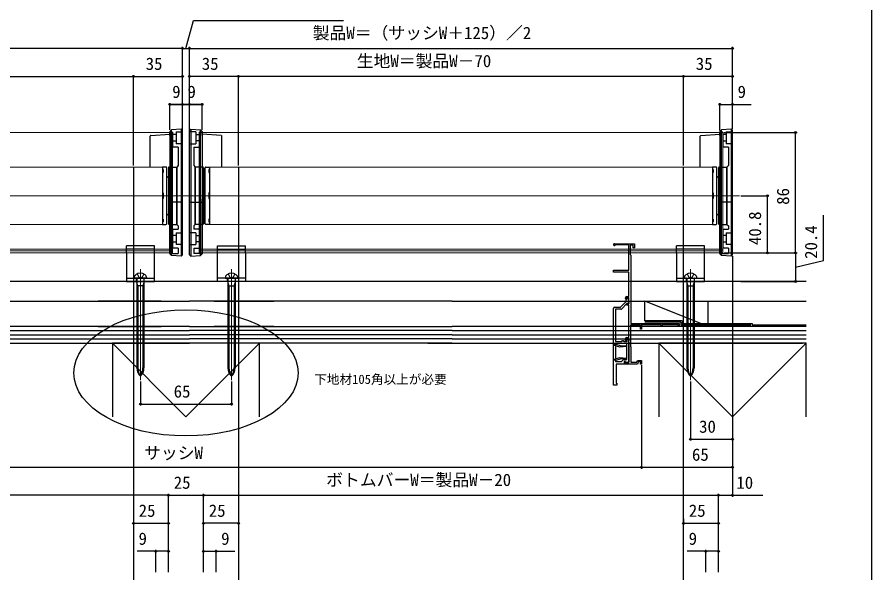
# Model space of a CAD drawing. Units: millimetres on the paper. Extents: x -525 to 525, y -784 to 780.
# Drawn here: x -85 to 525, y -298 to 99 of the extents above; entities that cross this region are included whole.
import ezdxf
from ezdxf.enums import TextEntityAlignment as Align

# ---------------------------------------------------------------- set-up
doc = ezdxf.new("R2010")
doc.units = ezdxf.units.MM
for name, color, linetype in [('0-4_YKK_11E', 7, 'Continuous'), ('0-6_YKK_13', 4, 'Continuous'), ('0-8_YKK_D', 6, 'Continuous'), ('0-9_YKK_ZWAK', 7, 'Continuous'), ('0-A_YSS_K', 3, 'Continuous')]:
    doc.layers.add(name, color=color, linetype=linetype)
doc.layers.add('0-5_YKK_12', color=2, linetype='Continuous', lineweight=18)
doc.styles.add('ＭＳ ゴシック', font='')
doc.styles.get('ＭＳ ゴシック').set_extended_font_data('MS Gothic')

msp = doc.modelspace()

# ---------------------------------------------------------------- linework, layer by layer
at = {"layer": '0-4_YKK_11E'}
msp.add_line((340.577, -135.403), (340.577, -109.403), dxfattribs=at)
for points in [[(350.077, -100.803), (351.577, -100.803), (351.577, -83.503), (340.577, -83.503), (340.577, -82.203), (351.577, -82.203), (351.577, -64.103), (342.143, -64.103), (341.884, -64.253)], [(341.277, -63.203), (355.577, -63.203), (355.577, -66.203), (354.777, -66.203), (354.777, -64.303), (352.577, -64.303), (352.577, -71.003), (352.777, -71.203), (352.977, -71.403)], [(352.977, -71.403), (352.977, -120.203), (387.577, -120.203), (387.577, -122.203), (386.877, -122.203), (386.877, -121.103), (375.277, -121.103), (375.277, -122.203), (374.577, -122.203), (374.577, -121.103), (361.477, -121.103), (360.877, -120.756), (360.577, -120.929), (360.577, -124.203), (359.777, -124.203), (359.777, -121.303), (352.777, -121.303), (352.777, -136.703), (352.977, -136.903), (352.977, -147.803), (357.336, -147.803), (357.809, -146.503), (360.577, -146.503), (360.577, -149.203), (359.777, -149.203), (359.777, -147.303), (358.369, -147.303), (357.677, -149.203), (355.736, -149.203), (355.552, -149.083), (355.002, -149.083), (354.819, -149.203), (348.477, -149.203), (348.477, -147.403), (349.177, -147.403), (349.177, -148.303), (351.577, -148.303), (351.577, -131.003), (349.977, -131.003), (349.977, -132.403)], [(341.577, -108.403), (345.677, -108.403), (349.577, -104.503), (349.577, -103.388), (350.377, -102.003), (351.077, -102.003), (351.077, -102.841), (351.635, -106.003), (350.199, -106.003), (346.592, -109.61)], [(350.177, -130.203), (351.577, -130.203), (351.577, -107.103), (350.077, -107.103), (350.077, -106.303), (351.577, -106.303), (351.577, -101.603), (349.877, -101.603), (349.877, -102.203), (349.377, -102.703), (349.077, -102.403), (349.077, -101.803)], [(345.884, -109.903), (342.077, -109.903), (342.077, -132.903), (346.577, -132.903), (347.077, -132.403), (347.577, -132.403), (348.077, -132.903), (350.377, -132.903), (350.377, -131.403), (351.577, -131.403), (351.577, -132.603), (351.247, -132.932), (351.577, -133.403), (351.577, -147.462), (349.541, -148.203), (349.177, -147.203), (348.177, -147.203), (348.177, -149.203), (342.577, -149.203), (342.577, -162.703), (343.077, -162.703), (343.077, -164.203), (340.577, -164.203), (340.577, -146.103), (341.977, -146.103), (341.977, -147.203), (346.377, -147.203), (347.777, -145.803), (350.077, -145.803), (350.077, -134.403), (341.977, -134.403), (341.977, -135.403), (340.577, -135.403)], [(349.977, -132.403), (349.177, -132.403), (349.177, -131.203)]]:
    msp.add_lwpolyline(points, dxfattribs=at)
msp.add_lwpolyline([(340.571, -145.903), (340.571, -135.603), (341.271, -135.603), (341.805, -135.911), (342.055, -135.722), (341.948, -135.303), (342.225, -135.03), (346.042, -136.053), (349.859, -136.053), (349.884, -136.626), (345.107, -137.044), (342.789, -136.423), (342.071, -136.838), (342.071, -144.668), (342.789, -145.082), (345.107, -144.461), (349.884, -144.879), (349.859, -145.453), (346.042, -145.453), (342.225, -146.475), (341.948, -146.202), (342.055, -145.783), (341.805, -145.594), (341.271, -145.903)], close=True, dxfattribs=at)
for centre, radius, start, end in [((341.277, -63.903), 0.7, 90.00001, 330), ((350.077, -101.803), 1, 90.00001, 179.99999), ((341.577, -109.403), 1, 90.00001, 179.99999), ((345.884, -108.903), 1, 269.99998, 314.99997), ((350.177, -131.203), 1, 90.00001, 179.99999)]:
    msp.add_arc(centre, radius, start, end, dxfattribs=at)
at = {"layer": '0-5_YKK_12'}
for p, q in [((-347.422, 16.2), (26.078, 16.2)), ((26.078, 16.2), (26.078, -69.8)), ((45.077, 16.2), (45.077, -69.8)), ((418.577, 16.2), (45.077, 16.2)), ((418.577, 16.2), (418.577, -69.8)), ((-340.172, -8.5), (18.828, -8.5)), ((18.828, -8.5), (18.828, -49.5)), ((52.327, -8.5), (52.327, -49.5)), ((411.327, -8.5), (52.327, -8.5)), ((411.327, -8.5), (411.327, -49.5)), ((40.578, -29), (-359.422, -29)), ((30.577, -29), (430.577, -29)), ((-340.172, -49.5), (18.828, -49.5)), ((411.327, -49.5), (52.327, -49.5)), ((-347.422, -67.2), (26.078, -67.2)), ((-347.422, -68.4), (26.078, -68.4)), ((-347.422, -69.8), (26.078, -69.8)), ((418.577, -67.2), (45.077, -67.2)), ((418.577, -68.4), (45.077, -68.4)), ((418.577, -69.8), (45.077, -69.8)), ((3.078, -81.487), (3.078, -160.609)), ((68.077, -81.487), (68.077, -160.609)), ((395.577, -81.487), (395.577, -160.609))]:
    msp.add_line(p, q, dxfattribs=at)
at = {"layer": '0-6_YKK_13'}
for p, q in [((32.08, 18.439), (25.143, 18.015)), ((32.08, 18.439), (32.08, -72.039)), ((33.078, 17.556), (32.08, 18.439)), ((38.077, 17.556), (39.075, 18.439)), ((39.075, 18.439), (39.075, -72.039)), ((39.075, 18.439), (46.012, 18.015)), ((424.579, 18.439), (417.642, 18.015)), ((424.579, 18.439), (424.579, -72.039)), ((425.577, 17.556), (424.579, 18.439)), ((10.078, -8.5), (10.078, 13.544)), ((10.491, 13.974), (24.078, 14.927)), ((25.143, 18.015), (24.078, 16.95)), ((24.078, 16.95), (24.078, -70.55)), ((26.078, 16.5), (24.078, 16.5)), ((24.078, 14.05), (24.078, 16.5)), ((25.143, -71.615), (25.143, 18.015)), ((26.078, 16.5), (26.078, 5.65)), ((28.578, 14.65), (26.078, 14.65)), ((28.578, 16.65), (33.078, 16.65)), ((28.578, 16.65), (28.578, 8.15)), ((33.078, -71.156), (33.078, 17.556)), ((38.077, -71.156), (38.077, 17.556)), ((42.577, 16.65), (38.077, 16.65)), ((42.577, 16.65), (42.577, 8.15)), ((42.577, 14.65), (45.077, 14.65)), ((45.077, 16.5), (47.077, 16.5)), ((45.077, 16.5), (45.077, 5.65)), ((46.012, -71.615), (46.012, 18.015)), ((46.012, 18.015), (47.077, 16.95)), ((47.077, 16.95), (47.077, -70.55)), ((47.077, 14.05), (47.077, 16.5)), ((60.664, 13.974), (47.077, 14.927)), ((61.077, -8.5), (61.077, 13.544)), ((402.577, -8.5), (402.577, 13.544)), ((402.99, 13.974), (416.577, 14.927)), ((417.642, 18.015), (416.577, 16.95)), ((416.577, 16.95), (416.577, -70.55)), ((418.577, 16.5), (416.577, 16.5)), ((416.577, 14.05), (416.577, 16.5)), ((417.642, -71.615), (417.642, 18.015)), ((418.577, 16.5), (418.577, 5.65)), ((421.077, 14.65), (418.577, 14.65)), ((421.077, 16.65), (425.577, 16.65)), ((421.077, 16.65), (421.077, 8.15)), ((425.577, -71.156), (425.577, 17.556)), ((26.078, 10.15), (28.578, 10.15)), ((33.078, 8.15), (28.578, 8.15)), ((38.077, 8.15), (42.577, 8.15)), ((45.077, 10.15), (42.577, 10.15)), ((418.577, 10.15), (421.077, 10.15)), ((425.577, 8.15), (421.077, 8.15)), ((30.078, 5.65), (26.078, 5.65)), ((41.077, 5.65), (45.077, 5.65)), ((422.577, 5.65), (418.577, 5.65)), ((-1.922, -8.5), (-1.912, -310.929)), ((21.828, -49), (21.828, -9)), ((23.078, -9), (23.078, -49)), ((23.578, -8.5), (29.078, -8.5)), ((29.078, -49.5), (29.078, -8.5)), ((42.077, -49.5), (42.077, -8.5)), ((47.577, -8.5), (42.077, -8.5)), ((48.077, -9), (48.077, -49)), ((49.327, -49), (49.327, -9)), ((73.077, -8.5), (73.088, -310.929)), ((390.587, -296.93), (390.577, -8.5)), ((390.588, -310.966), (390.577, -8.536)), ((414.327, -49), (414.327, -9)), ((415.577, -9), (415.577, -49)), ((416.077, -8.5), (421.577, -8.5)), ((421.577, -49.5), (421.577, -8.5)), ((19.328, -12.331), (18.828, -12.331)), ((22.378, -15.6), (22.278, -15.6)), ((48.777, -15.6), (48.877, -15.6)), ((51.827, -12.331), (52.327, -12.331)), ((411.827, -12.331), (411.327, -12.331)), ((414.877, -15.6), (414.777, -15.6)), ((24.078, -70.1), (24.078, -31.222)), ((25.143, -33.5), (24.078, -33.5)), ((32.08, -33.5), (25.143, -33.5)), ((32.08, -33.5), (33.078, -33.5)), ((39.075, -33.5), (38.077, -33.5)), ((39.075, -33.5), (46.012, -33.5)), ((46.012, -33.5), (47.077, -33.5)), ((47.077, -70.1), (47.077, -31.222)), ((416.577, -70.1), (416.577, -31.222)), ((417.642, -33.5), (416.577, -33.5)), ((424.579, -33.5), (417.642, -33.5)), ((424.579, -33.5), (425.577, -33.5)), ((22.278, -42.4), (22.378, -42.4)), ((48.877, -42.4), (48.777, -42.4)), ((414.777, -42.4), (414.877, -42.4)), ((19.328, -47.669), (18.828, -47.669)), ((51.827, -47.669), (52.327, -47.669)), ((411.827, -47.669), (411.327, -47.669)), ((18.828, -49.5), (21.328, -49.5)), ((23.578, -49.5), (29.078, -49.5)), ((26.078, -52.85), (30.078, -52.85)), ((26.078, -52.85), (26.078, -66.35)), ((45.077, -52.85), (41.077, -52.85)), ((47.577, -49.5), (42.077, -49.5)), ((45.077, -52.85), (45.077, -66.35)), ((52.327, -49.5), (49.827, -49.5)), ((411.327, -49.5), (413.827, -49.5)), ((416.077, -49.5), (421.577, -49.5)), ((418.577, -52.85), (422.577, -52.85)), ((418.577, -52.85), (418.577, -66.35)), ((28.578, -57.35), (26.078, -57.35)), ((28.578, -55.35), (33.078, -55.35)), ((28.578, -55.35), (28.578, -63.85)), ((42.577, -55.35), (38.077, -55.35)), ((42.577, -55.35), (42.577, -63.85)), ((42.577, -57.35), (45.077, -57.35)), ((421.077, -57.35), (418.577, -57.35)), ((421.077, -55.35), (425.577, -55.35)), ((421.077, -55.35), (421.077, -63.85)), ((13.088, -64.7), (-6.912, -64.7)), ((-6.912, -69.8), (-6.912, -64.7)), ((13.088, -69.8), (13.088, -64.7)), ((26.078, -61.85), (28.578, -61.85)), ((30.078, -66.35), (26.078, -66.35)), ((33.078, -63.85), (28.578, -63.85)), ((30.078, -66.35), (30.078, -70.1)), ((38.077, -63.85), (42.577, -63.85)), ((41.077, -66.35), (45.077, -66.35)), ((41.077, -66.35), (41.077, -70.1)), ((45.077, -61.85), (42.577, -61.85)), ((58.067, -64.7), (78.067, -64.7)), ((58.067, -69.8), (58.067, -64.7)), ((78.067, -69.8), (78.067, -64.7)), ((405.577, -64.7), (385.577, -64.7)), ((385.577, -69.8), (385.577, -64.7)), ((405.577, -69.8), (405.577, -64.7)), ((418.577, -61.85), (421.077, -61.85)), ((422.577, -66.35), (418.577, -66.35)), ((425.577, -63.85), (421.077, -63.85)), ((422.577, -66.35), (422.577, -70.1)), ((13.088, -67.2), (-6.912, -67.2)), ((24.078, -70.1), (30.078, -70.1)), ((25.143, -71.615), (24.078, -70.55)), ((32.08, -72.039), (25.143, -71.615)), ((32.08, -72.039), (33.078, -71.156)), ((39.075, -72.039), (38.077, -71.156)), ((39.075, -72.039), (46.012, -71.615)), ((47.077, -70.1), (41.077, -70.1)), ((46.012, -71.615), (47.077, -70.55)), ((58.067, -67.2), (78.067, -67.2)), ((405.577, -67.2), (385.577, -67.2)), ((416.577, -70.1), (422.577, -70.1)), ((417.642, -71.615), (416.577, -70.55)), ((424.579, -72.039), (417.642, -71.615)), ((424.579, -72.039), (425.577, -71.156)), ((-6.912, -87.7), (13.088, -87.7)), ((7.578, -87.7), (-1.422, -87.7)), ((0.338, -90.2), (0.338, -87.7)), ((0.528, -88), (0.528, -151.844)), ((1.278, -93.3), (0.528, -91.1)), ((5.628, -91.1), (4.878, -93.3)), ((5.628, -88), (5.628, -151.844)), ((5.838, -90.2), (5.838, -87.7)), ((78.067, -87.7), (58.067, -87.7)), ((63.577, -87.7), (72.577, -87.7)), ((65.317, -90.2), (65.317, -87.7)), ((65.527, -88), (65.527, -151.844)), ((65.527, -91.1), (66.277, -93.3)), ((69.877, -93.3), (70.627, -91.1)), ((70.627, -88), (70.627, -151.844)), ((70.817, -90.2), (70.817, -87.7)), ((385.577, -87.7), (405.577, -87.7)), ((391.077, -87.7), (400.077, -87.7)), ((392.827, -90.2), (392.827, -87.7)), ((393.027, -88), (393.027, -151.844)), ((393.027, -91.1), (393.777, -93.3)), ((397.377, -93.3), (398.127, -91.1)), ((398.127, -88), (398.127, -151.844)), ((398.327, -90.2), (398.327, -87.7)), ((5.628, -93.3), (0.528, -93.3)), ((1.278, -93.3), (1.278, -151.844)), ((4.878, -93.3), (4.878, -151.844)), ((65.527, -93.3), (70.627, -93.3)), ((66.277, -93.3), (66.277, -151.844)), ((69.877, -93.3), (69.877, -151.844)), ((393.027, -93.3), (398.127, -93.3)), ((393.777, -93.3), (393.777, -151.844)), ((397.377, -93.3), (397.377, -151.844))]:
    msp.add_line(p, q, dxfattribs=at)
for points in [[(10.492, 13.96), (10.33, 13.949), (10.202, 13.864), (10.112, 13.732), (10.078, 13.544)], [(60.663, 13.96), (60.825, 13.949), (60.953, 13.864), (61.043, 13.732), (61.077, 13.544)], [(402.991, 13.96), (402.829, 13.949), (402.701, 13.864), (402.611, 13.732), (402.577, 13.544)], [(30.078, 5.65), (30.078, -7.5), (29.078, -8.5), (29.078, -49.5), (30.078, -50.5), (30.078, -52.85)], [(41.077, 5.65), (41.077, -7.5), (42.077, -8.5), (42.077, -49.5), (41.077, -50.5), (41.077, -52.85)], [(422.577, 5.65), (422.577, -7.5), (421.577, -8.5), (421.577, -49.5), (422.577, -50.5), (422.577, -52.85)], [(21.328, -8.5), (18.828, -8.5), (18.828, -49.5)], [(18.828, -10.331), (19.328, -10.331), (19.328, -10.766)], [(18.828, -10.766), (19.328, -10.766), (19.328, -12.331)], [(49.827, -8.5), (52.327, -8.5), (52.327, -49.5)], [(52.327, -10.331), (51.827, -10.331), (51.827, -10.766)], [(52.327, -10.766), (51.827, -10.766), (51.827, -12.331)], [(413.827, -8.5), (411.327, -8.5), (411.327, -49.5)], [(411.327, -10.331), (411.827, -10.331), (411.827, -10.766)], [(411.327, -10.766), (411.827, -10.766), (411.827, -12.331)], [(18.828, -27), (19.328, -27), (19.328, -31), (18.828, -31)], [(52.327, -27), (51.827, -27), (51.827, -31), (52.327, -31)], [(411.327, -27), (411.827, -27), (411.827, -31), (411.327, -31)], [(18.828, -45.669), (19.328, -45.669), (19.328, -47.234)], [(18.828, -47.234), (19.328, -47.234), (19.328, -47.669)], [(52.327, -45.669), (51.827, -45.669), (51.827, -47.234)], [(52.327, -47.234), (51.827, -47.234), (51.827, -47.669)], [(411.327, -45.669), (411.827, -45.669), (411.827, -47.234)], [(411.327, -47.234), (411.827, -47.234), (411.827, -47.669)], [(-6.912, -69.8), (-6.912, -90.2), (13.088, -90.2), (13.088, -69.8)], [(78.067, -69.8), (78.067, -90.2), (58.067, -90.2), (58.067, -69.8)], [(385.577, -69.8), (385.577, -90.2), (405.577, -90.2), (405.577, -69.8)], [(0.728, -84.838), (1.933, -87.057), (3.078, -87.666)], [(5.428, -84.838), (4.223, -87.057), (3.078, -87.666)], [(65.727, -84.838), (66.932, -87.057), (68.077, -87.666)], [(70.427, -84.838), (69.222, -87.057), (68.077, -87.666)], [(393.227, -84.838), (394.432, -87.057), (395.577, -87.666)], [(397.927, -84.838), (396.722, -87.057), (395.577, -87.666)]]:
    msp.add_lwpolyline(points, dxfattribs=at)
for centre, radius, start, end in [((21.328, -9), 0.5, 0, 90), ((23.578, -9), 0.5, 90, 180), ((47.577, -9), 0.5, 0, 90), ((49.827, -9), 0.5, 90, 180), ((413.827, -9), 0.5, 0, 90), ((416.077, -9), 0.5, 90, 180), ((22.278, -16.6), 1, 90, 116.74368), ((22.378, -14.9), 0.7, 270, 0), ((48.777, -14.9), 0.7, 180, 270), ((48.877, -16.6), 1, 63.25632, 90), ((414.777, -16.6), 1, 90, 116.74368), ((414.877, -14.9), 0.7, 270, 0), ((22.278, -41.4), 1, 243.25632, 270), ((22.378, -43.1), 0.7, 0, 90), ((48.777, -43.1), 0.7, 90, 180), ((48.877, -41.4), 1, 270, 296.74368), ((414.777, -41.4), 1, 243.25632, 270), ((414.877, -43.1), 0.7, 0, 90), ((21.328, -49), 0.5, 270, 0), ((23.578, -49), 0.5, 180, 270), ((47.577, -49), 0.5, 270, 360), ((49.827, -49), 0.5, 180, 270), ((413.827, -49), 0.5, 270, 0), ((416.077, -49), 0.5, 180, 270), ((3.078, -89.7), 5.4, 51.23328, 128.76672), ((68.077, -89.7), 5.4, 51.23328, 128.76672), ((395.577, -89.7), 5.4, 51.23328, 128.76672), ((1.575, -87.829), 3, 128.76672, 177.54096), ((0.228, -88), 0.3, 0, 90), ((5.928, -88), 0.3, 90, 180), ((4.581, -87.829), 3, 2.45904, 51.23328), ((66.574, -87.829), 3, 128.76672, 177.54096), ((65.227, -88), 0.3, 0, 90), ((70.927, -88), 0.3, 90, 180), ((69.58, -87.829), 3, 2.45904, 51.23328), ((394.074, -87.829), 3, 128.76672, 177.54096), ((392.727, -88), 0.3, 0, 90), ((398.427, -88), 0.3, 90, 180), ((397.08, -87.829), 3, 2.45904, 51.23328), ((8.528, -151.844), 8, 180, 227.0586), ((11.705, -151.844), 10.427, 180, 214.17022), ((-2.372, -151.844), 8, 312.9414, 0), ((-5.549, -151.844), 10.427, 325.82978, 0), ((73.527, -151.844), 8, 180, 227.0586), ((76.704, -151.844), 10.427, 180, 214.17022), ((62.627, -151.844), 8, 312.9414, 0), ((59.45, -151.844), 10.427, 325.82978, 0), ((401.027, -151.844), 8, 180, 227.0586), ((404.204, -151.844), 10.427, 180, 214.17022), ((390.127, -151.844), 8, 312.9414, 0), ((386.95, -151.844), 10.427, 325.82978, 0)]:
    msp.add_arc(centre, radius, start, end, dxfattribs=at)
at = {"layer": '0-8_YKK_D'}
for p, q in [((33.078, 76.2), (-354.422, 76.2)), ((33.078, 8.556), (33.078, 77.2)), ((33.078, 18.556), (33.078, 77.2)), ((33.078, 76.2), (38.077, 76.2)), ((38.077, 8.556), (38.077, 77.2)), ((38.077, 18.556), (38.077, 77.2)), ((38.077, 76.2), (425.577, 76.2)), ((425.577, 18.556), (425.577, 77.2)), ((-319.422, 56.2), (-1.922, 56.2)), ((-1.922, -7.5), (-1.922, 57.2)), ((-1.922, -7.5), (-1.922, 57.2)), ((-1.922, 56.2), (33.078, 56.2)), ((33.078, 18.556), (33.078, 57.2)), ((38.077, 18.556), (38.077, 57.2)), ((73.077, 56.2), (38.077, 56.2)), ((73.077, -7.5), (73.077, 57.2)), ((73.077, -7.5), (73.077, 57.2)), ((390.577, 56.2), (73.077, 56.2)), ((390.577, -7.5), (390.577, 57.2)), ((390.577, -7.5), (390.577, 57.2)), ((425.577, 56.2), (390.577, 56.2)), ((425.577, 18.556), (425.577, 57.2)), ((24.078, 17.95), (24.078, 37.2)), ((33.078, 18.556), (33.078, 37.2)), ((38.077, 18.556), (38.077, 37.2)), ((47.077, 17.95), (47.077, 37.2)), ((416.577, 17.5), (416.577, 37.2)), ((425.577, 18.556), (425.577, 37.2)), ((419.577, 16.2), (471.577, 16.2)), ((470.577, -69.8), (470.577, 16.2)), ((431.577, -29), (451.577, -29)), ((450.577, -69.8), (450.577, -29)), ((419.577, -69.8), (471.577, -69.8)), ((419.577, -69.8), (451.577, -69.8)), ((419.577, -69.8), (471.577, -69.8)), ((425.577, -72.156), (425.577, -203.798)), ((425.577, -72.156), (425.577, -223.798)), ((470.577, -69.8), (470.577, -90.2)), ((431.577, -90.2), (471.577, -90.2)), ((360.577, -149.903), (360.577, -223.798)), ((360.577, -149.903), (360.577, -223.798)), ((3.078, -161.609), (3.078, -178.703)), ((68.077, -161.609), (68.077, -178.703)), ((395.577, -161.609), (395.577, -203.798)), ((3.078, -177.703), (68.077, -177.703)), ((425.598, -187.703), (425.598, -243.798)), ((395.577, -202.798), (425.577, -202.798)), ((-289.423, -222.798), (360.577, -222.798)), ((360.577, -222.798), (425.577, -222.798)), ((23.078, -242.798), (-344.422, -242.798)), ((23.078, -297.703), (23.078, -241.798)), ((23.089, -297.703), (23.089, -241.798)), ((23.089, -242.798), (48.087, -242.798)), ((48.087, -297.703), (48.087, -241.798)), ((48.087, -297.703), (48.087, -241.798)), ((48.087, -242.798), (415.598, -242.798)), ((415.598, -292.667), (415.598, -241.798)), ((415.598, -297.703), (415.598, -241.798)), ((-1.922, -260.553), (-1.922, -263.798)), ((23.078, -297.703), (23.078, -261.798)), ((48.087, -297.703), (48.087, -261.798)), ((73.098, -259.703), (73.098, -263.798)), ((390.598, -259.703), (390.598, -263.798)), ((415.598, -297.703), (415.598, -261.798)), ((-1.922, -262.798), (23.078, -262.798)), ((73.098, -262.798), (48.087, -262.798)), ((390.598, -262.798), (415.598, -262.798)), ((14.078, -297.703), (14.078, -281.798)), ((23.078, -297.703), (23.078, -281.798)), ((48.087, -297.703), (48.087, -281.798)), ((57.087, -297.703), (57.087, -281.798)), ((406.598, -297.703), (406.598, -281.798)), ((415.598, -297.703), (415.598, -281.798))]:
    msp.add_line(p, q, dxfattribs=at)
for points in [[(35.577, 76.2), (40.966, 96.2), (147.989, 96.2)], [(24.078, 36.2), (33.078, 36.2), (46.446, 36.2)], [(47.077, 36.2), (38.077, 36.2), (24.709, 36.2)], [(416.577, 36.2), (425.577, 36.2), (438.945, 36.2)], [(470.577, -80), (490.577, -75.135), (490.577, -42.84)], [(415.598, -242.798), (425.598, -242.798), (447.148, -242.798)], [(23.078, -282.798), (14.078, -282.798), (0.709, -282.798)], [(48.087, -282.798), (57.087, -282.798), (70.455, -282.798)], [(415.598, -282.798), (406.598, -282.798), (393.23, -282.798)]]:
    msp.add_lwpolyline(points, dxfattribs=at)
for centre in [(33.078, 76.2), (33.078, 76.2), (38.077, 76.2), (38.077, 76.2), (425.577, 76.2), (-1.922, 56.2), (-1.922, 56.2), (33.078, 56.2), (38.077, 56.2), (73.077, 56.2), (73.077, 56.2), (390.577, 56.2), (390.577, 56.2), (425.577, 56.2), (24.078, 36.2), (33.078, 36.2), (38.077, 36.2), (47.077, 36.2), (416.577, 36.2), (425.577, 36.2), (470.577, 16.2), (450.577, -29), (450.577, -69.8), (470.577, -69.8), (470.577, -69.8), (470.577, -90.2), (3.078, -177.703), (68.077, -177.703), (395.577, -202.798), (425.577, -202.798), (360.577, -222.798), (360.577, -222.798), (425.577, -222.798), (23.078, -242.798), (23.089, -242.798), (48.087, -242.798), (48.087, -242.798), (415.598, -242.798), (415.598, -242.798), (425.598, -242.798), (-1.922, -262.798), (23.078, -262.798), (48.087, -262.798), (73.098, -262.798), (390.598, -262.798), (415.598, -262.798), (14.078, -282.798), (23.078, -282.798), (48.087, -282.798), (57.087, -282.798), (406.598, -282.798), (415.598, -282.798)]:
    msp.add_circle(centre, 0.637, dxfattribs=at)
msp.add_ellipse((35.577, -155.453), major_axis=(80, 0), ratio=0.5625, dxfattribs=at)
at = {"layer": '0-9_YKK_ZWAK'}
msp.add_lwpolyline([(-525, -783.8), (525, -783.8), (525, 746.2)], dxfattribs=at)
at = {"layer": '0-A_YSS_K'}
for p, q in [((478.077, -90.203), (-406.923, -90.203)), ((-154.423, -104.203), (38.077, -104.203)), ((17.977, -104.203), (-27.023, -104.203)), ((225.577, -104.203), (38.077, -104.203)), ((55.677, -104.203), (98.177, -104.203)), ((225.577, -104.203), (478.077, -104.203)), ((402.978, -120.203), (362.977, -104.203)), ((407.977, -104.203), (407.977, -120.203)), ((389.579, -118.203), (362.977, -118.203)), ((388.579, -119.203), (362.977, -119.203)), ((439.579, -120.203), (439.579, -121.203)), ((439.579, -121.203), (478.077, -121.203)), ((38.077, -122.203), (-154.423, -122.203)), ((-154.423, -125.203), (38.077, -125.203)), ((-27.023, -122.203), (17.977, -122.203)), ((38.077, -122.203), (225.577, -122.203)), ((225.577, -125.203), (38.077, -125.203)), ((98.177, -122.203), (55.677, -122.203)), ((478.077, -122.203), (225.577, -122.203)), ((225.577, -125.203), (478.077, -125.203)), ((407.977, -122.203), (362.977, -122.203)), ((-154.423, -128.203), (38.077, -128.203)), ((-154.423, -131.203), (38.077, -131.203)), ((225.577, -128.203), (38.077, -128.203)), ((225.577, -131.203), (38.077, -131.203)), ((225.577, -128.203), (478.077, -128.203)), ((225.577, -131.203), (478.078, -131.203)), ((-154.423, -134.203), (38.077, -134.203)), ((225.577, -134.203), (38.077, -134.203)), ((208.077, -134.202), (253.077, -134.202)), ((225.577, -134.203), (475.577, -134.203))]:
    msp.add_line(p, q, dxfattribs=at)
for points in [[(362.977, -118.203), (362.977, -104.203), (407.977, -104.203)], [(388.579, -119.203), (388.579, -121.203), (438.579, -121.203)], [(389.579, -118.203), (389.579, -120.203), (439.579, -120.203)], [(88.078, -134.203), (-16.923, -134.203), (-16.923, -186.703)], [(88.078, -186.703), (88.078, -134.203), (35.577, -186.703), (-16.923, -134.203)], [(478.077, -134.203), (373.077, -134.203), (373.077, -186.703)], [(478.077, -186.703), (478.077, -134.203), (425.577, -186.703), (373.077, -134.203)]]:
    msp.add_lwpolyline(points, dxfattribs=at)

# ---------------------------------------------------------------- texts
at = {"layer": '0-8_YKK_D', "style": 'ＭＳ ゴシック'}
for s, height, p in [('製品W＝（サッシW＋125）／2', 8.798, (126.009, 80.177)), ('35', 8.798, (6.851, 58.2)), ('35', 8.798, (46.85, 58.2)), ('生地W＝製品W－70', 8.798, (157.441, 60.177)), ('35', 8.798, (399.35, 58.2)), ('9', 8.798, (25.754, 38.2)), ('9', 8.798, (36.673, 38.2)), ('9', 8.798, (429.173, 38.2)), ('下地材105角以上が必要', 6.598, (127.106, -165.259)), ('65', 8.798, (26.816, -175.703)), ('30', 8.798, (401.713, -200.798)), ('サッシW', 8.798, (5.68, -219.571)), ('65', 8.798, (396.619, -220.798)), ('25', 8.798, (26.861, -240.798)), ('ボトムバーW＝製品W－20', 8.798, (135.638, -238.821)), ('10', 8.798, (428.307, -240.798)), ('25', 8.798, (1.85, -260.798)), ('25', 8.798, (51.865, -260.798)), ('25', 8.798, (394.371, -260.798)), ('9', 8.798, (1.755, -280.798)), ('9', 8.798, (60.683, -280.798)), ('9', 8.798, (394.276, -280.798))]:
    msp.add_text(s, height=height, dxfattribs=at).set_placement(p, align=Align.BOTTOM_LEFT)
for s, p in [('86', (468.577, -35.459)), ('40.8', (448.577, -64.161)), ('20.4', (488.577, -74.022))]:
    msp.add_text(s, height=8.798, rotation=90, dxfattribs=at).set_placement(p, align=Align.BOTTOM_LEFT)

doc.saveas('drawing.dxf')
